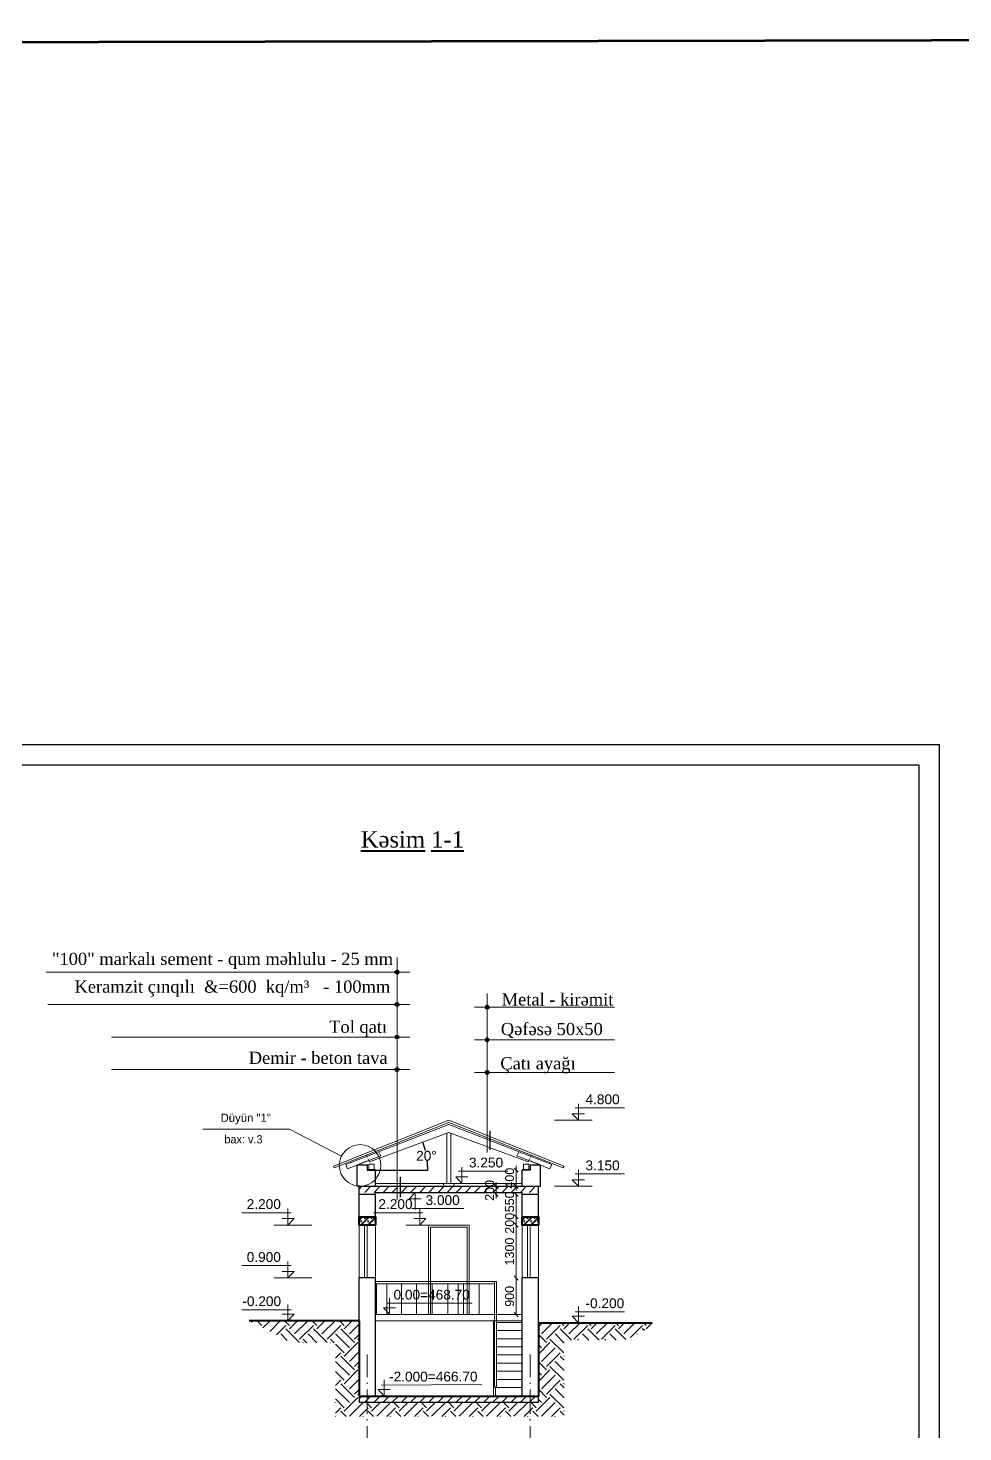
# Model space of a CAD drawing. Header units: millimetres. Extents: x 120281 to 1416367021, y -641565767 to 918373.
# Drawn here: x 512227 to 535176, y 805695 to 840160 of the extents above; entities that cross this region are included whole.
import ezdxf

# ---------------------------------------------------------------- set-up
doc = ezdxf.new("R2010")
doc.units = ezdxf.units.MM
doc.linetypes.add('ACAD_ISO02W100', pattern=[15, 12, -3])
doc.linetypes.add('ACAD_ISO10W100', pattern=[18, 12, -3, 0, -3])
for name, color, linetype, lineweight in [('Layer2', 7, 'Continuous', 13), ('аракясмя', 130, 'Continuous', 20), ('колонна', 50, 'Continuous', 40), ('ось', 20, 'ACAD_ISO02W100', 0), ('размер', 90, 'Continuous', 40), ('размер2', 210, 'Continuous', 15), ('размер_Ном._пера__1', 7, 'Continuous', 15), ('стены', 32, 'Continuous', 40)]:
    doc.layers.add(name, color=color, linetype=linetype, lineweight=lineweight)
doc.styles.add('Arial AzLat', font='AZLTM.TTF', dxfattribs={"height": 300})
doc.styles.get("Standard").update_dxf_attribs({"font": 'arial.ttf'})
doc.styles.add('Times New  Roman', font='times.ttf')
doc.styles.add('Times New Roman', font='times.ttf', dxfattribs={"height": 300})
doc.dimstyles.new('Farid 250', dxfattribs={"dimtxt": 220, "dimasz": 100, "dimexe": 100, "dimexo": 300, "dimgap": 50, "dimtad": 1, "dimdec": 0, "dimzin": 0, "dimdsep": 46, "dimtxsty": 'Standard', "dimblk": 'OBLIQUE', "dimcen": 10, "dimse1": 1, "dimse2": 1, "dimclrd": 256, "dimclre": 1, "dimclrt": 1, "dimadec": 0, "dimazin": 0, "dimtfac": 1, "dimtdec": 0, "dimtix": 1, "dimtmove": 1, "dimatfit": 2, "dimldrblk": 'ARCHTICK', "dimfxl": 1, "dimtolj": 1, "dimtzin": 0, "dimlwd": -1, "dimlwe": 9, "dimarcsym": 0})
doc.dimstyles.get("Standard").update_dxf_attribs({"dimtxt": 0.18, "dimasz": 0.18, "dimexe": 0.18, "dimexo": 0.0625, "dimgap": 0.09, "dimtad": 0, "dimtih": 1, "dimtoh": 1, "dimdec": 4, "dimzin": 0, "dimdsep": 46, "dimtxsty": 'Standard', "dimcen": 0.09, "dimadec": 0, "dimazin": 0, "dimtfac": 1, "dimtdec": 4, "dimtofl": 0, "dimtmove": 0, "dimatfit": 3, "dimfxl": 1, "dimtolj": 1, "dimtzin": 0, "dimarcsym": 0})

# ---------------------------------------------------------------- blocks, each defined once
blk = doc.blocks.new('*D207')
at = {"color": 0, "linetype": 'Continuous', "lineweight": -2, "transparency": 16777216}
blk.add_line((520754, 812124), (522038, 812124), dxfattribs=at)
for start, end in [(13.6867, 20.1495), (0.0052, 6.508)]:
    blk.add_arc((520049, 812124), 1990, start, end, dxfattribs=at)
at = {"color": 0, "linetype": 'Continuous', "lineweight": 53, "transparency": 16777216}
for points in [[(521916, 812810), (521916, 812810), (521916, 812810)], [(522038, 812125), (522038, 812125), (522038, 812124)]]:
    blk.add_solid(points, dxfattribs=at)
at = {"layer": 'Defpoints', "color": 0, "linetype": 'Continuous', "lineweight": 53, "transparency": 16777216}
for p in [(522554, 813044), (522024, 812357), (520554, 812124), (520607, 812329), (520754, 812124)]:
    blk.add_point(p, dxfattribs=at)
at = {"color": 0, "linetype": 'Continuous', "lineweight": 13, "transparency": 16777216, "insert": (522007, 812472), "char_height": 240, "attachment_point": 5}
blk.add_mtext('\\A1;20°', dxfattribs=at)
blk = doc.blocks.new('_Oblique')
at = {"color": 0, "linetype": 'ByBlock', "lineweight": -2}
blk.add_line((-0.5, -0.5), (0.5, 0.5), dxfattribs=at)
blk = doc.blocks.new('*D259')
at = {"layer": 'Defpoints', "color": 0, "lineweight": 53, "transparency": 16777216}
for p in [(524210, 809474), (524354, 809474), (524354, 808574)]:
    blk.add_point(p, dxfattribs=at)
at = {"layer": 'размер_Ном._пера__1', "transparency": 16777216}
blk.add_line((524210, 808574), (524210, 809474), dxfattribs=at)
at = {"layer": 'размер_Ном._пера__1', "transparency": 16777216, "xscale": 100, "yscale": 100, "zscale": 100}
for p, rotation in [((524210, 809474), 90), ((524210, 808574), 270)]:
    blk.add_blockref('_Oblique', p, dxfattribs=dict(at, rotation=rotation))
at = {"layer": 'размер_Ном._пера__1', "color": 1, "transparency": 16777216, "insert": (524048, 809024), "char_height": 220, "attachment_point": 5, "rotation": 90}
blk.add_mtext('\\A1;900', dxfattribs=at)
blk = doc.blocks.new('_ArchTick')
at = {"color": 0, "linetype": 'ByBlock', "const_width": 0.15}
blk.add_lwpolyline([(-0.5, -0.5), (0.5, 0.5)], dxfattribs=at)
blk = doc.blocks.new('*D260')
at = {"layer": 'Defpoints', "color": 0, "lineweight": 53, "transparency": 16777216}
for p in [(524210, 810774), (524354, 810774), (524354, 809474)]:
    blk.add_point(p, dxfattribs=at)
at = {"layer": 'размер_Ном._пера__1', "transparency": 16777216}
blk.add_line((524210, 809474), (524210, 810774), dxfattribs=at)
at = {"layer": 'размер_Ном._пера__1', "transparency": 16777216, "xscale": 100, "yscale": 100, "zscale": 100}
for p, rotation in [((524210, 810774), 90), ((524210, 809474), 270)]:
    blk.add_blockref('_Oblique', p, dxfattribs=dict(at, rotation=rotation))
at = {"layer": 'размер_Ном._пера__1', "color": 1, "transparency": 16777216, "insert": (524047, 810124), "char_height": 220, "attachment_point": 5, "rotation": 90}
blk.add_mtext('\\A1;1300', dxfattribs=at)
blk = doc.blocks.new('*D261')
at = {"layer": 'Defpoints', "color": 0, "lineweight": 53, "transparency": 16777216}
for p in [(524210, 810975), (524354, 810975), (524354, 810774)]:
    blk.add_point(p, dxfattribs=at)
at = {"layer": 'размер_Ном._пера__1', "transparency": 16777216}
blk.add_line((524210, 810774), (524210, 810975), dxfattribs=at)
at = {"layer": 'размер_Ном._пера__1', "transparency": 16777216, "xscale": 100, "yscale": 100, "zscale": 100}
for p, rotation in [((524210, 810975), 90), ((524210, 810774), 270)]:
    blk.add_blockref('_Oblique', p, dxfattribs=dict(at, rotation=rotation))
at = {"layer": 'размер_Ном._пера__1', "color": 1, "transparency": 16777216, "insert": (524048, 810818), "char_height": 220, "attachment_point": 5, "rotation": 90}
blk.add_mtext('\\A1;200', dxfattribs=at)
blk = doc.blocks.new('*D262')
at = {"layer": 'Defpoints', "color": 0, "lineweight": 53, "transparency": 16777216}
for p in [(524210, 811524), (524356, 811524), (524354, 810975)]:
    blk.add_point(p, dxfattribs=at)
at = {"layer": 'размер_Ном._пера__1', "transparency": 16777216}
blk.add_line((524210, 810975), (524210, 811524), dxfattribs=at)
at = {"layer": 'размер_Ном._пера__1', "transparency": 16777216, "xscale": 100, "yscale": 100, "zscale": 100}
for p, rotation in [((524210, 811524), 90), ((524210, 810975), 270)]:
    blk.add_blockref('_Oblique', p, dxfattribs=dict(at, rotation=rotation))
at = {"layer": 'размер_Ном._пера__1', "color": 1, "transparency": 16777216, "insert": (524048, 811344), "char_height": 220, "attachment_point": 5, "rotation": 90}
blk.add_mtext('\\A1;550', dxfattribs=at)
blk = doc.blocks.new('*D222')
at = {"layer": 'Defpoints', "color": 0, "lineweight": 53, "transparency": 16777216}
for p in [(523719, 811724), (523863, 811724), (523865, 811524)]:
    blk.add_point(p, dxfattribs=at)
at = {"layer": 'размер_Ном._пера__1', "transparency": 16777216}
for p, q in [((523719, 811724), (523719, 811824)), ((523719, 811524), (523719, 811724)), ((523719, 811524), (523719, 811424))]:
    blk.add_line(p, q, dxfattribs=at)
at = {"layer": 'размер_Ном._пера__1', "transparency": 16777216, "xscale": 100, "yscale": 100, "zscale": 100}
for p, rotation in [((523719, 811724), 270), ((523719, 811524), 90)]:
    blk.add_blockref('_Oblique', p, dxfattribs=dict(at, rotation=rotation))
at = {"layer": 'размер_Ном._пера__1', "color": 1, "transparency": 16777216, "insert": (523557, 811624), "char_height": 220, "attachment_point": 5, "rotation": 90}
blk.add_mtext('\\A1;200', dxfattribs=at)
blk = doc.blocks.new('*D263')
at = {"layer": 'Defpoints', "color": 0, "lineweight": 53, "transparency": 16777216}
for p in [(524210, 812124), (524356, 812124), (524354, 811724)]:
    blk.add_point(p, dxfattribs=at)
at = {"layer": 'размер_Ном._пера__1', "transparency": 16777216}
for p, q in [((524210, 812124), (524210, 812224)), ((524210, 811724), (524210, 812124)), ((524210, 811724), (524210, 811624))]:
    blk.add_line(p, q, dxfattribs=at)
at = {"layer": 'размер_Ном._пера__1', "transparency": 16777216, "xscale": 100, "yscale": 100, "zscale": 100}
for p, rotation in [((524210, 812124), 270), ((524210, 811724), 90)]:
    blk.add_blockref('_Oblique', p, dxfattribs=dict(at, rotation=rotation))
at = {"layer": 'размер_Ном._пера__1', "color": 1, "transparency": 16777216, "insert": (524048, 811924), "char_height": 220, "attachment_point": 5, "rotation": 90}
blk.add_mtext('\\A1;400', dxfattribs=at)

msp = doc.modelspace()

# ---------------------------------------------------------------- hatches: boundary and pattern name
at = {"lineweight": 30}
h = msp.add_hatch(dxfattribs=at)
h.set_pattern_fill('ANSI31', color=256, scale=50)
h.set_pattern_definition([(45, (155746.38, -2860.57), (-112.253202, 112.253202), [])])
h.paths.add_polyline_path([(520553.07981, 811724.35845), (520353.8915, 811724.35845), (520353.8915, 811574.35845), (520553.07981, 811574.35845)])
h.paths.add_polyline_path([(524553.07981, 811724.35845), (520553.07981, 811724.35845), (520553.07981, 811574.35845), (524553.07981, 811574.35845)])
h.paths.add_polyline_path([(524753.8915, 811724.35845), (524553.07981, 811724.35845), (524553.07981, 811574.35845), (524753.8915, 811574.35845)])
h = msp.add_hatch(dxfattribs=at)
h.set_pattern_fill('ANSI31', color=256, scale=50)
h.set_pattern_definition([(45, (155746.38, -8010.57), (-112.253202, 112.253202), [])])
h.paths.add_polyline_path([(520553.07981, 806574.35845), (520353.8915, 806574.35845), (520353.8915, 806424.35845), (520553.07981, 806424.35845)])
h.paths.add_polyline_path([(524553.07981, 806574.35845), (520553.07981, 806574.35845), (520553.07981, 806424.35845), (524553.07981, 806424.35845)])
h.paths.add_polyline_path([(524753.8915, 806574.35845), (524553.07981, 806574.35845), (524553.07981, 806424.35845), (524753.8915, 806424.35845)])
at = {"layer": 'размер'}
h = msp.add_hatch(color=0, dxfattribs=at)
h.paths.add_polyline_path([(521284.36733, 817022.00409, -0.4142135624), (521324.37485, 816981.99657), (521284.36733, 816981.99657)])
h.paths.add_polyline_path([(521284.36733, 817022.00409), (521284.36733, 816981.99657), (521244.35981, 816981.99657, -0.4142135624)])
h.paths.add_polyline_path([(521244.35981, 816981.99657), (521284.36733, 816981.99657), (521284.36733, 816941.98905, -0.4142135624)])
h.paths.add_polyline_path([(521284.36733, 816981.99657), (521324.37485, 816981.99657, -0.4142135624), (521284.36733, 816941.98905)])
h = msp.add_hatch(color=0, dxfattribs=at)
h.paths.add_polyline_path([(521284.36733, 816230.00028, -0.4142135624), (521324.37485, 816189.99276), (521284.36733, 816189.99276)])
h.paths.add_polyline_path([(521284.36733, 816230.00028), (521284.36733, 816189.99276), (521244.35981, 816189.99276, -0.4142135624)])
h.paths.add_polyline_path([(521244.35981, 816189.99276), (521284.36733, 816189.99276), (521284.36733, 816149.98524, -0.4142135624)])
h.paths.add_polyline_path([(521284.36733, 816189.99276), (521324.37485, 816189.99276, -0.4142135624), (521284.36733, 816149.98524)])
h = msp.add_hatch(color=0, dxfattribs=at)
h.paths.add_polyline_path([(523497.11615, 816160.8086, 0.4142135624), (523457.10863, 816120.80108), (523497.11615, 816120.80108)])
h.paths.add_polyline_path([(523497.11615, 816160.8086), (523497.11615, 816120.80108), (523537.12367, 816120.80108, 0.4142135624)])
h.paths.add_polyline_path([(523537.12367, 816120.80108), (523497.11615, 816120.80108), (523497.11615, 816080.79356, 0.4142135624)])
h.paths.add_polyline_path([(523497.11615, 816120.80108), (523457.10863, 816120.80108, 0.4142135624), (523497.11615, 816080.79356)])
h = msp.add_hatch(color=0, dxfattribs=at)
h.paths.add_polyline_path([(521284.36733, 815429.84988, -0.4142135624), (521324.37485, 815389.84236), (521284.36733, 815389.84236)])
h.paths.add_polyline_path([(521284.36733, 815429.84988), (521284.36733, 815389.84236), (521244.35981, 815389.84236, -0.4142135624)])
h.paths.add_polyline_path([(521244.35981, 815389.84236), (521284.36733, 815389.84236), (521284.36733, 815349.83484, -0.4142135624)])
h.paths.add_polyline_path([(521284.36733, 815389.84236), (521324.37485, 815389.84236, -0.4142135624), (521284.36733, 815349.83484)])
h = msp.add_hatch(color=0, dxfattribs=at)
h.paths.add_polyline_path([(523497.11615, 815360.6582, 0.4142135624), (523457.10863, 815320.65068), (523497.11615, 815320.65068)])
h.paths.add_polyline_path([(523497.11615, 815360.6582), (523497.11615, 815320.65068), (523537.12367, 815320.65068, 0.4142135624)])
h.paths.add_polyline_path([(523537.12367, 815320.65068), (523497.11615, 815320.65068), (523497.11615, 815280.64316, 0.4142135624)])
h.paths.add_polyline_path([(523497.11615, 815320.65068), (523457.10863, 815320.65068, 0.4142135624), (523497.11615, 815280.64316)])
h = msp.add_hatch(color=0, dxfattribs=at)
h.paths.add_polyline_path([(521284.36733, 814629.69948, -0.4142135624), (521324.37485, 814589.69196), (521284.36733, 814589.69196)])
h.paths.add_polyline_path([(521284.36733, 814629.69948), (521284.36733, 814589.69196), (521244.35981, 814589.69196, -0.4142135624)])
h.paths.add_polyline_path([(521244.35981, 814589.69196), (521284.36733, 814589.69196), (521284.36733, 814549.68444, -0.4142135624)])
h.paths.add_polyline_path([(521284.36733, 814589.69196), (521324.37485, 814589.69196, -0.4142135624), (521284.36733, 814549.68444)])
h = msp.add_hatch(color=0, dxfattribs=at)
h.paths.add_polyline_path([(523497.11615, 814560.5078, 0.4142135624), (523457.10863, 814520.50028), (523497.11615, 814520.50028)])
h.paths.add_polyline_path([(523497.11615, 814560.5078), (523497.11615, 814520.50028), (523537.12367, 814520.50028, 0.4142135624)])
h.paths.add_polyline_path([(523537.12367, 814520.50028), (523497.11615, 814520.50028), (523497.11615, 814480.49276, 0.4142135624)])
h.paths.add_polyline_path([(523497.11615, 814520.50028), (523457.10863, 814520.50028, 0.4142135624), (523497.11615, 814480.49276)])
h = msp.add_hatch(dxfattribs=at)
h.set_pattern_fill('SACNCR', color=0, scale=50, angle=180, style=0)
h.set_pattern_definition([(225, (936304.97, 1010312), (84.1899, -84.1899), []), (225, (936220.78, 1010312), (84.1899, -84.1899), [0, -119.0625])])
h.paths.add_polyline_path([(520553.8915, 810974.55341), (520353.8915, 810974.74527), (520353.8915, 810974.35845), (520553.8915, 810974.35845)])
h.paths.add_polyline_path([(520753.8915, 810974.36155), (520553.8915, 810974.55341), (520553.8915, 810974.35845), (520753.8915, 810974.35845)])
h.paths.add_polyline_path([(520753.8915, 810974.35845), (520553.8915, 810974.35845), (520553.8915, 810774.35845), (520753.8915, 810774.35845)])
h.paths.add_polyline_path([(520553.8915, 810974.35845), (520353.8915, 810974.35845), (520353.8915, 810774.35845), (520553.8915, 810774.35845)])
h = msp.add_hatch(dxfattribs=at)
h.set_pattern_fill('SACNCR', color=0, scale=50, angle=180, style=0)
h.set_pattern_definition([(225, (940304.97, 1010312), (84.1899, -84.1899), []), (225, (940220.78, 1010312), (84.1899, -84.1899), [0, -119.0625])])
h.paths.add_polyline_path([(524553.8915, 810974.55341), (524353.8915, 810974.74527), (524353.8915, 810974.35845), (524553.8915, 810974.35845)])
h.paths.add_polyline_path([(524753.8915, 810974.36155), (524553.8915, 810974.55341), (524553.8915, 810974.35845), (524753.8915, 810974.35845)])
h.paths.add_polyline_path([(524753.8915, 810974.35845), (524553.8915, 810974.35845), (524553.8915, 810774.35845), (524753.8915, 810774.35845)])
h.paths.add_polyline_path([(524553.8915, 810974.35845), (524353.8915, 810974.35845), (524353.8915, 810774.35845), (524553.8915, 810774.35845)])
at = {"layer": 'размер', "lineweight": 25}
h = msp.add_hatch(dxfattribs=at)
h.set_pattern_fill('EARTH', color=0, scale=75, angle=45)
h.set_pattern_definition([(45, (566039.28, 2555081.2), (6e-14, 673.51921), [476.25, -476.25]), (45, (565913, 2555207.46), (6e-14, 673.51921), [476.25, -476.25]), (45, (565786.7, 2555333.75), (6e-14, 673.51921), [476.25, -476.25]), (135, (565786.7, 2555417.94), (-673.51921, 6e-14), [476.25, -476.25]), (135, (565913, 2555544.22), (-673.51921, 6e-14), [476.25, -476.25]), (135, (566039.28, 2555670.5), (-673.51921, 6e-14), [476.25, -476.25])])
h.paths.add_polyline_path([(517652.13936, 808424.35845), (520353.8915, 808424.35845), (520353.8915, 806424.35845), (524753.8915, 806424.35845), (524753.8915, 808374.35845), (527751.78057, 808374.35845), (526873.88806, 807945.60768), (525388.90111, 807945.60768), (525388.90111, 806075.11087), (519773.06913, 806075.11087), (519773.06913, 807883.77307), (518701.45588, 807883.77307)])

# ---------------------------------------------------------------- linework, layer by layer
at = {"color": 0, "linetype": 'Continuous', "lineweight": 5}
for p, q in [((525736.3831, 813748.40401), (525736.3831, 813346.48914)), ((525736.3831, 813346.48914), (525587.55874, 813506.48914)), ((525587.55874, 813506.48914), (525882.94405, 813506.48914)), ((526868.68186, 813649.55373), (525656.3831, 813649.55373)), ((524007.33028, 812097.25383), (522795.03152, 812097.25383)), ((522875.03152, 812196.10411), (522875.03152, 811794.18924)), ((526868.68186, 812027.42304), (525656.3831, 812027.42304)), ((525736.3831, 812126.27332), (525736.3831, 811724.35845)), ((522875.03152, 811794.18924), (522726.20716, 811954.18924)), ((522726.20716, 811954.18924), (523021.59247, 811954.18924)), ((525736.3831, 811724.35845), (525587.55874, 811884.35845)), ((525587.55874, 811884.35845), (525882.94405, 811884.35845)), ((521728.4057, 811574.35845), (521579.58134, 811414.35845)), ((521579.58134, 811414.35845), (521874.96665, 811414.35845)), ((521728.4057, 811152.3572), (521728.4057, 811574.35845)), ((517475.53118, 811077.42304), (518687.82994, 811077.42304)), ((518607.82994, 811176.27332), (518607.82994, 810774.35845)), ((520708.173, 811077.42304), (521920.47176, 811077.42304)), ((522921.87491, 811181.0562), (521648.4057, 811181.0562)), ((521840.47176, 811176.27332), (521840.47176, 810774.35845)), ((518756.6543, 810934.35845), (518461.26899, 810934.35845)), ((518607.82994, 810774.35845), (518756.6543, 810934.35845)), ((521989.29612, 810934.35845), (521693.91081, 810934.35845)), ((521840.47176, 810774.35845), (521989.29612, 810934.35845)), ((517475.53118, 809777.42304), (518687.82994, 809777.42304)), ((518756.6543, 809634.35845), (518461.26899, 809634.35845)), ((518607.82994, 809876.27332), (518607.82994, 809474.35845)), ((518607.82994, 809474.35845), (518756.6543, 809634.35845)), ((521103.3662, 808986.01648), (521103.3662, 808584.1016)), ((517475.53118, 808693.0244), (518687.82994, 808693.0244)), ((518756.6543, 808584.35845), (518461.26899, 808584.35845)), ((518607.82994, 808826.27332), (518607.82994, 808424.35845)), ((518607.82994, 808424.35845), (518756.6543, 808584.35845)), ((521103.3662, 808584.1016), (520954.54184, 808744.1016)), ((520954.54184, 808744.1016), (521249.92715, 808744.1016)), ((523132.10246, 808852.76756), (521023.3662, 808852.76756)), ((526868.68186, 808643.0244), (525656.3831, 808643.0244)), ((525736.3831, 808776.27332), (525736.3831, 808374.35845)), ((525736.3831, 808374.35845), (525587.55874, 808534.35845)), ((525587.55874, 808534.35845), (525882.94405, 808534.35845)), ((523367.71051, 806858.24995), (520891.07515, 806843.0244)), ((520971.07515, 806976.27332), (520971.07515, 806574.35845)), ((520971.07515, 806574.35845), (520822.25079, 806734.35845)), ((520822.25079, 806734.35845), (521117.63609, 806734.35845))]:
    msp.add_line(p, q, dxfattribs=at)
at = {"color": 0, "linetype": 'Continuous', "lineweight": 13}
for p, q in [((519724.50901, 812221.83484), (522554.77668, 813346.48914)), ((519744.30929, 812179.18398), (522554.77668, 813294.64617)), ((520024.14138, 812257.25058), (522554.77668, 813242.80321)), ((525385.04436, 812221.83484), (522554.77668, 813346.48914)), ((525365.24407, 812179.18398), (522554.77668, 813294.64617)), ((525085.41198, 812257.25058), (522554.77668, 813242.80321)), ((520606.87022, 812329.28885), (522554.77668, 813044.3148)), ((524502.68314, 812329.28885), (522554.77668, 813044.3148)), ((520883.7281, 812474.49796), (520070.35291, 812157.70849)), ((520555.35626, 812440.25266), (520531.06187, 812492.58407)), ((520568.96601, 812410.93652), (520606.87016, 812329.28898)), ((520837.52504, 812574.02179), (520883.7281, 812474.49796)), ((524272.02832, 812574.02179), (524225.82526, 812474.49796)), ((524225.82526, 812474.49796), (525039.20045, 812157.70849)), ((524540.58735, 812410.93652), (524502.6832, 812329.28898)), ((524554.1971, 812440.25266), (524578.49149, 812492.58407)), ((519724.50901, 812221.83484), (519744.30929, 812179.18398)), ((520024.14986, 812257.23232), (520070.35291, 812157.70849)), ((525085.40351, 812257.23232), (525039.20045, 812157.70849)), ((525385.04436, 812221.83484), (525365.24407, 812179.18398))]:
    msp.add_line(p, q, dxfattribs=at)
at = {"color": 0, "linetype": 'Continuous', "lineweight": 9}
for p, q in [((520576.39592, 812132.48564), (520565.49229, 812143.99255)), ((520734.05347, 812132.48564), (520576.39592, 812132.48564)), ((520734.05347, 812132.48564), (520744.9571, 812143.99255)), ((524375.49989, 812132.48564), (524364.59627, 812143.99255)), ((524375.49989, 812132.48564), (524533.15744, 812132.48564)), ((524533.15744, 812132.48564), (524544.06107, 812143.99255))]:
    msp.add_line(p, q, dxfattribs=at)
at = {"color": 244, "lineweight": 53, "true_color": 0x991b1e}
msp.add_lwpolyline([(440324.24024, 839676.9733), (681637.27816, 840160.38253), (681637.27816, 770759.40315), (440324.24024, 770275.99392)], close=True, dxfattribs=at)
at = {"color": 0, "linetype": 'Continuous', "lineweight": 13}
for points in [[(520720.83431, 812267.71874), (520590.80987, 812267.71874), (520590.80987, 812137.6943), (520720.83431, 812137.6943)], [(524388.71906, 812267.71874), (524518.7435, 812267.71874), (524518.7435, 812137.6943), (524388.71906, 812137.6943)]]:
    msp.add_lwpolyline(points, close=True, dxfattribs=at)
at = {"color": 0, "lineweight": 30}
msp.add_lwpolyline([(520353.8915, 806424.35845), (524753.8915, 806424.35845), (524753.8915, 806574.35845), (520353.8915, 806574.35845)], close=True, dxfattribs=at)
at = {"layer": 'Layer2', "color": 0}
for p, q in [((522428.89151, 811724.35845), (522428.89151, 811794.18924)), ((522678.8915, 811794.18924), (522678.8915, 811724.35845))]:
    msp.add_line(p, q, dxfattribs=at)
msp.add_lwpolyline([(522504.58582, 813025.89103), (522504.58582, 811794.18924), (522604.58582, 811794.18924), (522604.58582, 813026.03115)], dxfattribs=at)
at = {"layer": 'аракясмя', "color": 0, "lineweight": 9}
for p, q in [((520489.19932, 810774.35845), (520489.19932, 809474.35845)), ((520553.8915, 810774.35845), (520553.8915, 809474.35845)), ((524489.19932, 810774.35845), (524489.19932, 809474.35845)), ((524553.8915, 810774.35845), (524553.8915, 809474.35845)), ((524553.8915, 810774.35845), (524553.8915, 809474.35845))]:
    msp.add_line(p, q, dxfattribs=at)
at = {"layer": 'колонна', "color": 0}
for points in [[(520353.8915, 810974.74527), (520753.8915, 810974.36155), (520753.8915, 810774.35845), (520353.8915, 810774.35845)], [(524353.8915, 810974.74527), (524753.8915, 810974.36155), (524753.8915, 810774.35845), (524353.8915, 810774.35845)]]:
    msp.add_lwpolyline(points, close=True, dxfattribs=at)
at = {"layer": 'ось', "color": 0, "linetype": 'ACAD_ISO10W100', "ltscale": 50}
for p, q in [((520553.07981, 804340.03592), (520553.07981, 807592.4944)), ((524553.07981, 804340.03592), (524553.07981, 807592.4944))]:
    msp.add_line(p, q, dxfattribs=at)
at = {"layer": 'размер', "color": 0, "lineweight": 20}
for p, q in [((521284.36733, 811389.23191), (521284.36733, 817340.02585)), ((521596.65307, 816981.99657), (512667.60664, 816981.99657)), ((521596.65307, 816189.99276), (512713.36169, 816189.99276)), ((523497.11615, 812558.8591), (523497.11615, 816462.48409)), ((523184.83042, 816120.80108), (526619.79748, 816120.80108)), ((521596.65307, 815389.84236), (514271.97349, 815389.84236)), ((523184.83042, 815320.65068), (526619.79748, 815320.65068)), ((521596.65307, 814589.69196), (514271.97349, 814589.69196)), ((523184.83042, 814520.50028), (526619.79748, 814520.50028)), ((516520.10397, 813127.38036), (518641.27159, 813127.38036)), ((518641.27159, 813127.38036), (519920.63605, 812464.71475)), ((520304.1212, 812248.75544), (520553.9385, 812346.16242)), ((524805.89155, 812248.75544), (524555.61486, 812346.16242)), ((520755.28014, 811794.18924), (524353.8915, 811794.18924)), ((522478.8915, 811794.18924), (522628.8915, 811794.18924)), ((520753.8915, 810774.35845), (520353.8915, 810774.35845)), ((520353.8915, 810774.35845), (520353.8915, 809474.35845)), ((520753.8915, 810774.35845), (520753.8915, 809474.35845)), ((524753.8915, 810774.35845), (524353.8915, 810774.35845)), ((524353.8915, 810774.35845), (524353.8915, 809474.35845)), ((524753.8915, 810774.35845), (524753.8915, 809474.35845)), ((523728.8915, 809384.09723), (520753.8915, 809384.09723)), ((523678.8915, 809334.09723), (520753.8915, 809334.09723)), ((520781.95525, 809334.09723), (520781.95525, 808584.09723)), ((521034.72248, 809334.09723), (521034.72248, 808584.09723)), ((521394.20425, 809334.09723), (521394.20425, 808584.09723)), ((521766.3425, 809334.09723), (521766.3425, 808584.09723)), ((522150.72975, 809334.09723), (522150.72975, 808584.09723)), ((522535.117, 809334.09723), (522535.117, 808584.09723)), ((522788.27875, 809334.09723), (522788.27875, 808584.09723)), ((522919.50425, 809334.09723), (522919.50425, 808584.09723)), ((523303.8915, 809334.09723), (523303.8915, 808584.09723)), ((523678.8915, 809384.09723), (523678.8915, 806792.12797)), ((523728.8915, 809384.09723), (523728.8915, 806792.12797)), ((520753.8915, 808574.35845), (524353.8915, 808574.35845)), ((520753.8915, 808424.35845), (524353.8915, 808424.35845)), ((523653.8915, 808434.09723), (523653.8915, 806584.09723)), ((523653.8915, 808384.09723), (523678.8915, 808384.09723)), ((523728.8915, 808384.09723), (524353.8915, 808384.09723)), ((523653.8915, 808184.09723), (523678.8915, 808184.09723)), ((523653.8915, 807984.09723), (523678.8915, 807984.09723)), ((523728.8915, 808184.09723), (524353.8915, 808184.09723)), ((523728.8915, 807984.09723), (524353.8915, 807984.09723)), ((523653.8915, 807784.09723), (523678.8915, 807784.09723)), ((523653.8915, 807584.09723), (523678.8915, 807584.09723)), ((523728.8915, 807784.09723), (524353.8915, 807784.09723)), ((523728.8915, 807584.09723), (524353.8915, 807584.09723)), ((523653.8915, 807384.09723), (523678.8915, 807384.09723)), ((523728.8915, 807384.09723), (524353.8915, 807384.09723)), ((523653.8915, 807184.09723), (523678.8915, 807184.09723)), ((523653.8915, 806984.09723), (523678.8915, 806984.09723)), ((523728.8915, 807184.09723), (524353.8915, 807184.09723)), ((523728.8915, 806984.09723), (524353.8915, 806984.09723)), ((523728.8915, 806792.12797), (523678.8915, 806792.12797)), ((523703.8915, 806792.12797), (523703.8915, 806584.09723)), ((523703.8915, 806784.09723), (524353.8915, 806784.09723))]:
    msp.add_line(p, q, dxfattribs=at)
at = {"layer": 'размер', "color": 0, "lineweight": 25}
for p, q in [((523568.2325, 812623.36322), (523568.2325, 813088.81129)), ((521367.62731, 811455.82623), (521367.62731, 811956.16439))]:
    msp.add_line(p, q, dxfattribs=at)
at = {"layer": 'размер', "color": 0, "lineweight": 15}
for p, q in [((526073.65302, 813346.48914), (525148.00902, 813346.48914)), ((526073.65302, 811724.35845), (525148.00902, 811724.35845)), ((518270.56002, 810774.35845), (519196.20402, 810774.35845)), ((521503.20184, 810774.35845), (522428.84584, 810774.35845)), ((518270.56002, 809474.35845), (519196.20402, 809474.35845))]:
    msp.add_line(p, q, dxfattribs=at)
at = {"layer": 'размер', "color": 0, "lineweight": 30}
for p, q in [((520303.8915, 811724.35845), (520304.1212, 812248.75544)), ((520304.12194, 812250.43878), (520347.31713, 812250.43878)), ((520347.31713, 812250.43878), (520399.08748, 812250.43878)), ((520399.08748, 812250.43878), (520450.85784, 812250.43878)), ((520450.85784, 812250.43878), (520502.6282, 812250.43878)), ((520502.6282, 812250.43878), (520554.39855, 812250.43878)), ((520553.9385, 812250.43878), (520553.9385, 812124.35845)), ((520553.9385, 812124.35845), (520754.0043, 812124.35845)), ((520753.8915, 811724.35845), (520754.0043, 812124.35845)), ((524355.66186, 811724.35845), (524355.54906, 812124.35845)), ((524555.61486, 812124.35845), (524355.54906, 812124.35845)), ((524555.61486, 812248.57655), (524555.61486, 812124.35845)), ((524555.61486, 812248.57655), (524598.81005, 812248.57655)), ((524598.81005, 812248.57655), (524650.58041, 812248.57655)), ((524650.58041, 812248.57655), (524702.35076, 812248.57655)), ((524702.35076, 812248.57655), (524754.12112, 812248.57655)), ((524754.12112, 812248.57655), (524805.89148, 812248.57655)), ((524805.66186, 811724.35845), (524805.89155, 812248.75544)), ((520353.8915, 811724.35845), (520303.8915, 811724.35845)), ((520353.8915, 810774.35845), (520353.8915, 811724.35845)), ((520354.15082, 811724.35845), (524753.8915, 811724.35845)), ((524753.8915, 810774.35845), (524753.8915, 811724.35845)), ((524753.8915, 811724.35845), (524805.66186, 811724.35845)), ((520755.66186, 811524.35845), (520354.09622, 811524.35845)), ((520753.8915, 810774.35845), (520753.8915, 811574.35845)), ((520754.98081, 811574.35845), (524353.8915, 811574.35845)), ((524353.8915, 810774.35845), (524353.8915, 811574.35845)), ((524755.66186, 811524.35845), (524355.66186, 811524.35845)), ((520353.8915, 806574.35845), (520353.8915, 809474.35845)), ((520753.8915, 809474.35845), (520353.8915, 809474.35845)), ((520753.8915, 806574.35845), (520753.8915, 809474.35845)), ((524753.8915, 809474.35845), (524353.8915, 809474.35845)), ((524353.8915, 806574.35845), (524353.8915, 809474.35845)), ((524753.8915, 806574.35845), (524753.8915, 809474.35845))]:
    msp.add_line(p, q, dxfattribs=at)
at = {"layer": 'размер', "color": 0, "lineweight": 20}
for points in [[(522053.8915, 808574.35845), (522053.8915, 810774.35845), (523053.8915, 810774.35845), (523053.8915, 808574.35845)], [(522103.8915, 808574.35845), (522103.8915, 810724.35845), (523003.8915, 810724.35845), (523003.8915, 808574.35845)]]:
    msp.add_lwpolyline(points, dxfattribs=at)
at = {"layer": 'размер', "color": 0}
for centre in [(521284.36733, 816981.99657), (521284.36733, 816189.99276), (523497.11615, 816120.80108), (521284.36733, 815389.84236), (523497.11615, 815320.65068), (521284.36733, 814589.69196), (523497.11615, 814520.50028)]:
    msp.add_circle(centre, 40.00752, dxfattribs=at)
at = {"layer": 'размер', "color": 0, "lineweight": 20}
msp.add_circle((520377.46698, 812239.04877), 509.52883, dxfattribs=at)
at = {"layer": 'размер2', "color": 0, "lineweight": 30}
for points in [[(492594.6215, 822570.10421), (534594.6215, 822570.10421), (534594.6215, 792870.10421), (492594.6215, 792870.10421)], [(494594.6215, 822070.10421), (534094.6215, 822070.10421), (534094.6215, 793370.10421), (494594.6215, 793370.10421)]]:
    msp.add_lwpolyline(points, close=True, dxfattribs=at)
at = {"layer": 'стены', "color": 0}
for p, q in [((520353.8915, 808424.35845), (517652.13936, 808424.35845)), ((520353.8915, 808424.35845), (520353.8915, 806574.35845)), ((524753.8915, 808374.35845), (527551.78057, 808374.35845)), ((524753.8915, 808374.35845), (524753.8915, 806574.35845)), ((520353.8915, 806574.35845), (524753.8915, 806574.35845))]:
    msp.add_line(p, q, dxfattribs=at)

# ---------------------------------------------------------------- texts
at = {"layer": 'размер', "color": 0}
for s, p in [('4.800', (525911.08884, 813740.8568)), ('3.250', (523049.73726, 812188.55691)), ('3.150', (525911.08884, 812118.72612)), ('2.200', (517594.27017, 811168.39151)), ('2.200', (520826.91199, 811168.39151)), ('3.000', (521985.34867, 811265.77577)), ('0.900', (517594.27017, 809868.72612)), ('-0.200', (517487.85817, 808784.32748)), ('0.00=468.70', (521198.36121, 808944.07063)), ('-0.200', (525911.08884, 808734.32748)), ('-2.000=466.70', (521089.12666, 806934.32748))]:
    msp.add_text(s, height=240, dxfattribs=at).set_placement(p)
at = {"layer": 'размер', "color": 0, "attachment_point": 1}
for s, insert, char_height, style in [('{\\LK\\fTimes New Roman|b0|i0|c238|p18;əsim 1-1}', (520394.48508, 820442.59368), 400, 'Times New  Roman'), ('"100" markal{\\fTimes New Roman|b0|i0|c238|p18;ı sement - qum məhlulu - 25 mm}', (512813.22033, 817458.66211), 300, 'Times New Roman'), ('{\\H1.5x;Metal - kir\\fTimes New Roman|b0|i0|c238|p18;əmit\\H0.66667x; }', (523853.09683, 816462.91359), 200, 'Times New  Roman'), ('Tol qat{\\fTimes New Roman|b0|i0|c238|p18;ı}', (519619.00539, 815792.73872), 300, 'Times New  Roman'), ('Q{\\fTimes New Roman|b0|i0|c238|p18;əfəsə 50x50 }', (523832.24056, 815735.7784), 300, 'Times New Roman'), ('Demir - beton tava', (517643.88147, 815030.42396), 300, 'Times New  Roman'), ('{\\fTimes New Roman|b0|i0|c238|p18;Çatı ayağı }', (523820.14615, 814895.3034), 300, 'Times New Roman'), ('bax: v.3', (517046.40331, 812978.70306), 200, 'Arial AzLat')]:
    msp.add_mtext(s, dxfattribs=dict(at, insert=insert, char_height=char_height, style=style))
at = {"layer": 'размер', "color": 0, "insert": (513365.79242, 816777.6277), "char_height": 300, "width": 7829.9567431, "attachment_point": 1, "style": 'Times New Roman'}
msp.add_mtext('Keramzit {\\fTimes New Roman|b0|i0|c238|p18;çınqılı  }&=600{\\fTimes New Roman|b0|i0|c238|p18;  }kq/m³   - 100mm', dxfattribs=at)
at = {"layer": 'размер', "color": 0, "insert": (516959.66859, 813507.86364), "char_height": 200, "attachment_point": 1, "style": 'Arial AzLat'}
msp.add_mtext_dynamic_manual_height_columns('D{\\fArial|b0|i0|c238|p34;üyün "1"}', width=2752.6828779, gutter_width=1000, heights=[0], dxfattribs=at)

# ---------------------------------------------------------------- dimensions: what is measured, and where the dimension line sits
at = {"color": 0, "linetype": 'Continuous', "lineweight": 13}
dim = msp.add_angular_dim_2l(base=(522024.43661, 812357.11191), line1=((520553.9385, 812124.35845), (520754.0043, 812124.35845)), line2=((520606.87022, 812329.28885), (522553.8915, 813043.90386)), dimstyle='Standard', override={"dimtxt": 240, "dimfxl": 150}, dxfattribs=at)
dim.commit()
dim.dimension.update_dxf_attribs({"geometry": '*D207', "text_midpoint": (522007.40386, 812472.48857)})
at = {"layer": 'размер_Ном._пера__1', "color": 0}
for base, p1, p2, picture, middle in [((524209.83305, 812124.35845), (524353.8915, 811724.35845), (524355.54906, 812124.35845), '*D263', (524047.507, 811924.35845)), ((523719.35271, 811724.35845), (523865.18152, 811524.35845), (523863.41116, 811724.35845), '*D222', (523557.02665, 811624.35845)), ((524209.83305, 810774.35845), (524353.8915, 809474.35845), (524353.8915, 810774.35845), '*D260', (524047.43196, 810124.35845)), ((524209.83305, 809474.35845), (524353.8915, 808574.35845), (524353.8915, 809474.35845), '*D259', (524047.507, 809024.35845))]:
    dim = msp.add_linear_dim(base=base, p1=p1, p2=p2, angle=90, dimstyle='Farid 250', dxfattribs=at)
    dim.commit()
    dim.dimension.update_dxf_attribs({"geometry": picture, "text_midpoint": middle})
for base, p1, p2, picture, middle in [((524209.83305, 811524.35845), (524353.8915, 810974.74527), (524355.66186, 811524.35845), '*D262', (524209.83305, 811344.29537)), ((524209.83305, 810974.74527), (524353.8915, 810774.35845), (524353.8915, 810974.74527), '*D261', (524209.83305, 810817.7837))]:
    dim = msp.add_linear_dim(base=base, p1=p1, p2=p2, angle=90, dimstyle='Farid 250', dxfattribs=at)
    dim.commit()
    dim.dimension.update_dxf_attribs({"geometry": picture, "text_midpoint": middle, "dimtype": 160})

doc.saveas('drawing.dxf')
